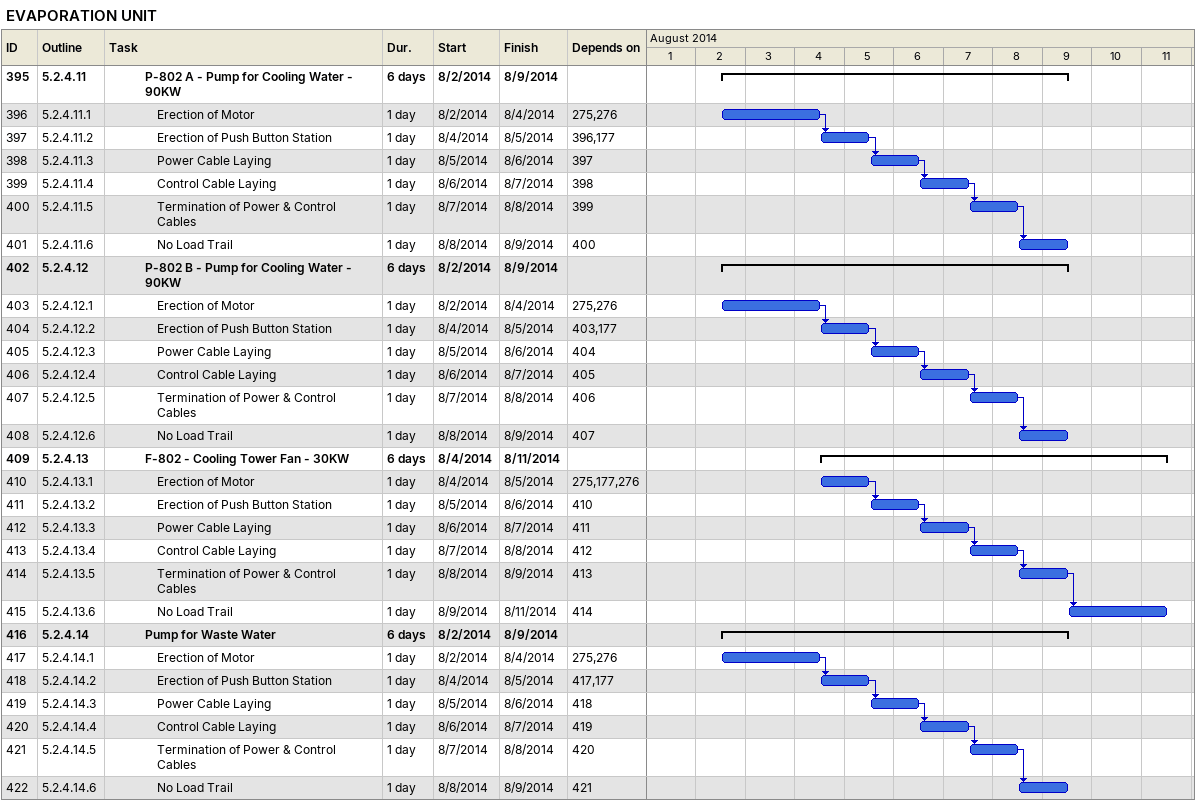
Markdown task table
EVAPORATION UNIT

| ID | WBS | Task | Duration | Start | Finish | Predecessors |
|---|---|---|---|---|---|---|
| 395 | 5.2.4.11 | **P-802 A - Pump for Cooling Water - 90KW** | 6d | 2014-08-02 | 2014-08-09 |  |
| 396 | 5.2.4.11.1 | Erection of Motor | 1d | 2014-08-02 | 2014-08-04 | 275, 276 |
| 397 | 5.2.4.11.2 | Erection of Push Button Station | 1d | 2014-08-04 | 2014-08-05 | 396, 177 |
| 398 | 5.2.4.11.3 | Power Cable Laying | 1d | 2014-08-05 | 2014-08-06 | 397 |
| 399 | 5.2.4.11.4 | Control Cable Laying | 1d | 2014-08-06 | 2014-08-07 | 398 |
| 400 | 5.2.4.11.5 | Termination of Power & Control Cables | 1d | 2014-08-07 | 2014-08-08 | 399 |
| 401 | 5.2.4.11.6 | No Load Trail | 1d | 2014-08-08 | 2014-08-09 | 400 |
| 402 | 5.2.4.12 | **P-802 B - Pump for Cooling Water - 90KW** | 6d | 2014-08-02 | 2014-08-09 |  |
| 403 | 5.2.4.12.1 | Erection of Motor | 1d | 2014-08-02 | 2014-08-04 | 275, 276 |
| 404 | 5.2.4.12.2 | Erection of Push Button Station | 1d | 2014-08-04 | 2014-08-05 | 403, 177 |
| 405 | 5.2.4.12.3 | Power Cable Laying | 1d | 2014-08-05 | 2014-08-06 | 404 |
| 406 | 5.2.4.12.4 | Control Cable Laying | 1d | 2014-08-06 | 2014-08-07 | 405 |
| 407 | 5.2.4.12.5 | Termination of Power & Control Cables | 1d | 2014-08-07 | 2014-08-08 | 406 |
| 408 | 5.2.4.12.6 | No Load Trail | 1d | 2014-08-08 | 2014-08-09 | 407 |
| 409 | 5.2.4.13 | **F-802 - Cooling Tower Fan - 30KW** | 6d | 2014-08-04 | 2014-08-11 |  |
| 410 | 5.2.4.13.1 | Erection of Motor | 1d | 2014-08-04 | 2014-08-05 | 275, 177, 276 |
| 411 | 5.2.4.13.2 | Erection of Push Button Station | 1d | 2014-08-05 | 2014-08-06 | 410 |
| 412 | 5.2.4.13.3 | Power Cable Laying | 1d | 2014-08-06 | 2014-08-07 | 411 |
| 413 | 5.2.4.13.4 | Control Cable Laying | 1d | 2014-08-07 | 2014-08-08 | 412 |
| 414 | 5.2.4.13.5 | Termination of Power & Control Cables | 1d | 2014-08-08 | 2014-08-09 | 413 |
| 415 | 5.2.4.13.6 | No Load Trail | 1d | 2014-08-09 | 2014-08-11 | 414 |
| 416 | 5.2.4.14 | **Pump for Waste Water** | 6d | 2014-08-02 | 2014-08-09 |  |
| 417 | 5.2.4.14.1 | Erection of Motor | 1d | 2014-08-02 | 2014-08-04 | 275, 276 |
| 418 | 5.2.4.14.2 | Erection of Push Button Station | 1d | 2014-08-04 | 2014-08-05 | 417, 177 |
| 419 | 5.2.4.14.3 | Power Cable Laying | 1d | 2014-08-05 | 2014-08-06 | 418 |
| 420 | 5.2.4.14.4 | Control Cable Laying | 1d | 2014-08-06 | 2014-08-07 | 419 |
| 421 | 5.2.4.14.5 | Termination of Power & Control Cables | 1d | 2014-08-07 | 2014-08-08 | 420 |
| 422 | 5.2.4.14.6 | No Load Trail | 1d | 2014-08-08 | 2014-08-09 | 421 |
